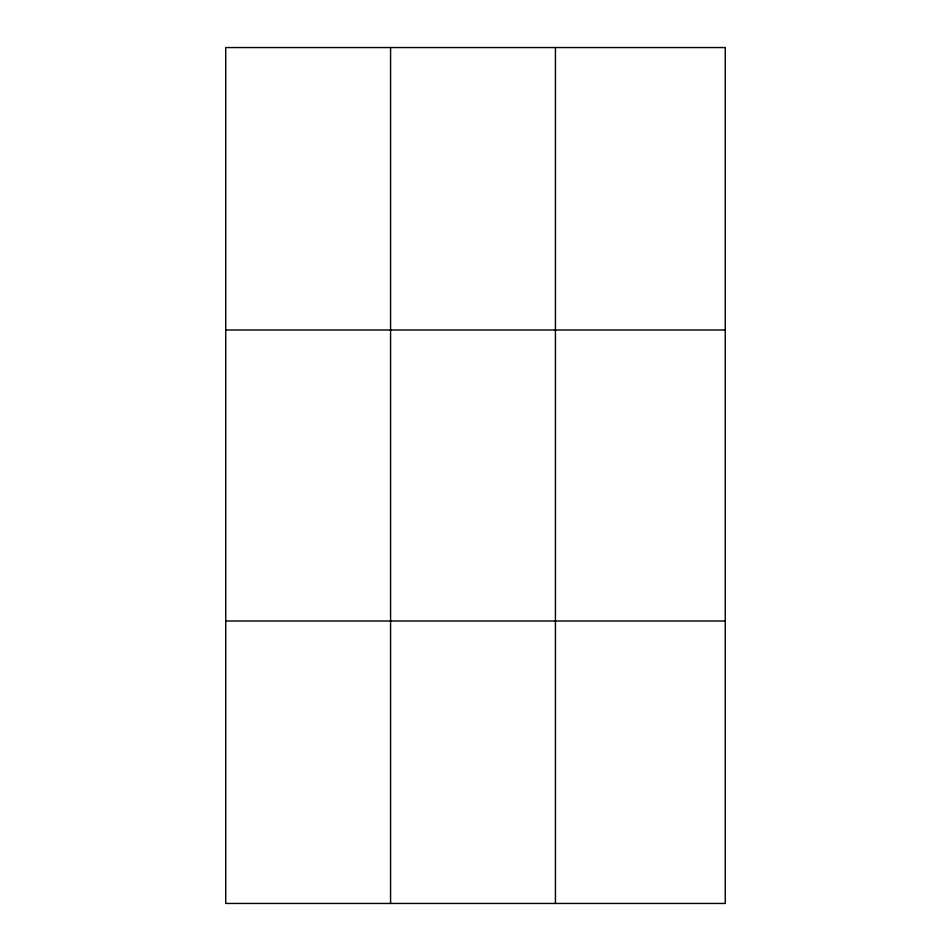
<?xml version="1.0" encoding="UTF-8"?>
<svg xmlns="http://www.w3.org/2000/svg" width="951" height="951" viewBox="0 0 951 951"><rect width="100%" height="100%" fill="white"/><g stroke="black" fill="none" stroke-linecap="round" stroke-linejoin="round"><path stroke-width="1.43" d="M390.576 47.55L390.576 903.45M555.432 47.55L555.432 903.45M225.732 329.997L725.268 329.997M225.732 621.003L725.268 621.003M725.268 47.55L725.268 903.45L225.732 903.45L225.732 47.55L725.268 47.55"/></g></svg>
